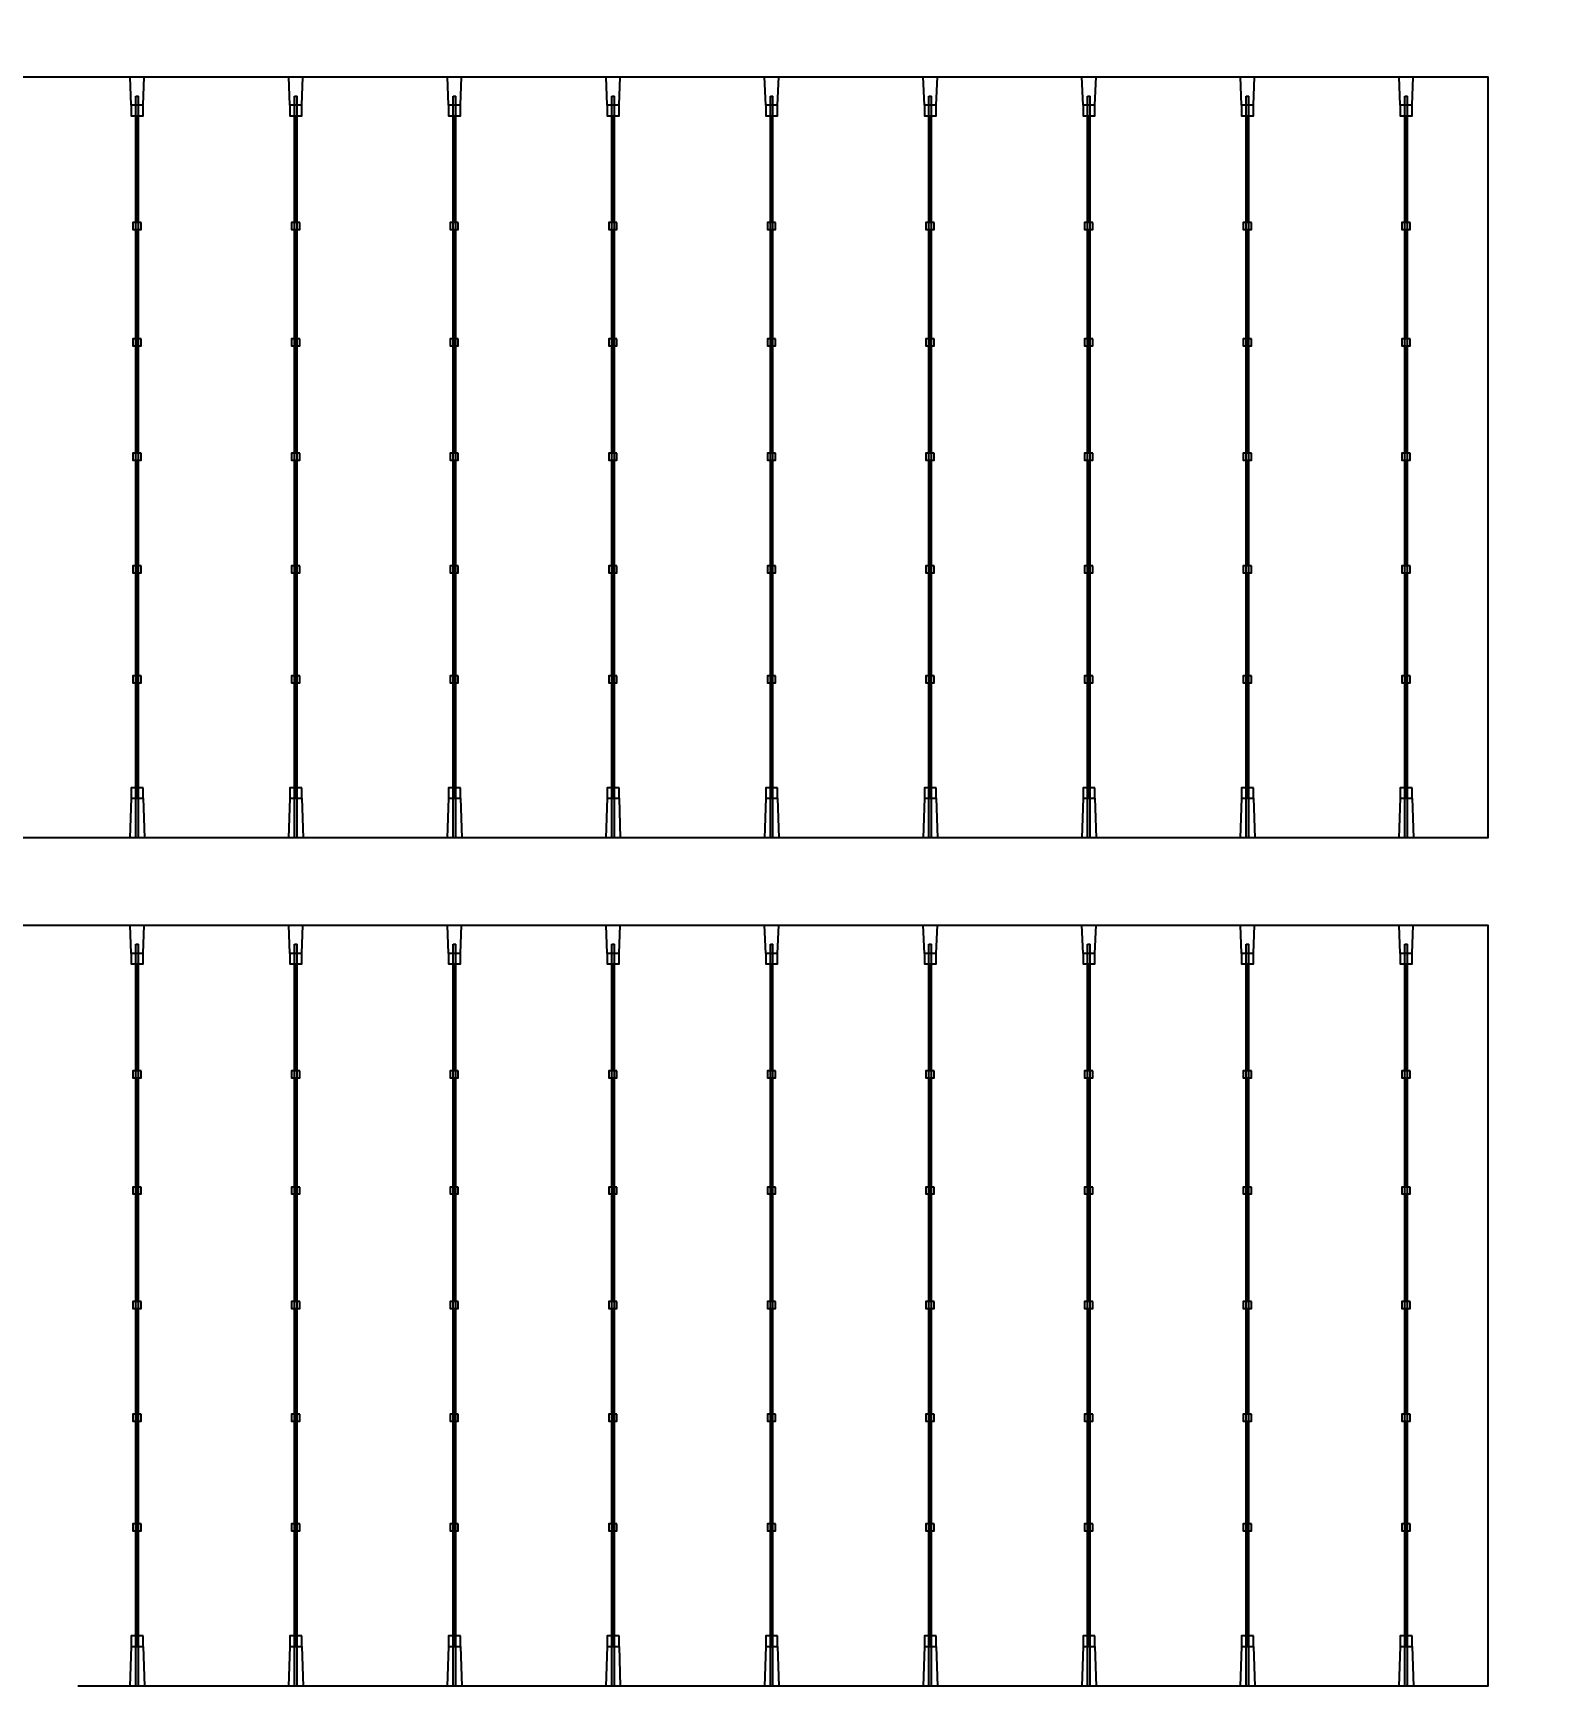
# Model space of a CAD drawing. Header units: millimetres. Extents: x 10297564 to 11610295, y -9287743 to -8409454.
# Drawn here: x 10426466 to 10428762, y -9090281 to -9087753 of the extents above; entities that cross this region are included whole.
import ezdxf

# ---------------------------------------------------------------- set-up
doc = ezdxf.new("R2010")
doc.units = ezdxf.units.MM
doc.header["$LTSCALE"] = 100
doc.layers.add('E1', color=1, linetype='Continuous')
doc.layers.add('Outline', color=5, linetype='Continuous', lineweight=25)
doc.styles.add('HL-S1', font='DotumChe.ttf')
doc.styles.add('MG', font='malgun.ttf')
doc.dimstyles.new('HL-100', dxfattribs={"dimscale": 100, "dimtxt": 3, "dimasz": 4, "dimexe": 2, "dimexo": 2, "dimgap": 1, "dimtad": 1, "dimdec": 0, "dimzin": 0, "dimlunit": 6, "dimtxsty": 'HL-S1', "dimblk": 'DOTSMALL', "dimcen": 4, "dimdle": 2, "dimclrd": 256, "dimclre": 256, "dimclrt": 4, "dimazin": 0, "dimtfac": 1, "dimtdec": 0, "dimtix": 1, "dimtmove": 2, "dimatfit": 3, "dimldrblk": 'DOTSMALL', "dimfxl": 1.5, "dimtolj": 1, "dimtzin": 0, "dimlwd": -1, "dimlwe": -1, "dimarcsym": 0})

# ---------------------------------------------------------------- blocks, each defined once
blk = doc.blocks.new('*D75')
at = {"layer": 'defpoints', "color": 0, "transparency": 16777216}
for p in [(10439230.2, -9073249.8), (10439230.2, -9073249.8), (10423426.7, -9107604.7)]:
    blk.add_point(p, dxfattribs=at)
at = {"layer": 'E1', "color": 1, "transparency": 16777216}
for p, q in [((10439593.6, -9073417), (10439593.6, -9073417)), ((10423593.8, -9107241.3), (10439063, -9073613.2)), ((10423790.1, -9107771.8), (10423790.1, -9107771.8))]:
    blk.add_line(p, q, dxfattribs=at)
for points in [[(10439002.4, -9073585.4), (10439123.6, -9073641.1), (10439230.2, -9073249.8)], [(10423533.3, -9107213.4), (10423654.4, -9107269.1), (10423426.7, -9107604.7)]]:
    blk.add_solid(points, dxfattribs=at)
at = {"layer": 'E1', "color": 7, "transparency": 16777216, "insert": (10430911.1, -9090235.3), "char_height": 500, "attachment_point": 5, "rotation": 65.2972, "style": 'MG'}
blk.add_mtext('\\A1;2711.1', dxfattribs=at)
blk = doc.blocks.new('_DotSmall')
at = {"color": 0, "linetype": 'ByBlock', "const_width": 0.5}
blk.add_lwpolyline([(-0.0625, 0, 1), (0.0625, 0, 1)], format="xyb", close=True, dxfattribs=at)

msp = doc.modelspace()

# ---------------------------------------------------------------- hatches: boundary and pattern name
at = {"true_color": 0x939598}
h = msp.add_hatch(color=252, dxfattribs=at)
h.dxf.hatch_style = 1
h.paths.add_polyline_path([(10426621.7, -9088976.6), (10426625.7, -9088976.6), (10426625.7, -9087848.2), (10426621.7, -9087848.2)])
h = msp.add_hatch(color=252, dxfattribs=at)
h.dxf.hatch_style = 1
h.paths.add_polyline_path([(10426863, -9088976.6), (10426867, -9088976.6), (10426867, -9087848.2), (10426863, -9087848.2)])
h = msp.add_hatch(color=252, dxfattribs=at)
h.dxf.hatch_style = 1
h.paths.add_polyline_path([(10427104.3, -9088976.6), (10427108.3, -9088976.6), (10427108.3, -9087848.2), (10427104.3, -9087848.2)])
h = msp.add_hatch(color=252, dxfattribs=at)
h.dxf.hatch_style = 1
h.paths.add_polyline_path([(10427345.6, -9088976.6), (10427349.6, -9088976.6), (10427349.6, -9087848.2), (10427345.6, -9087848.2)])
h = msp.add_hatch(color=252, dxfattribs=at)
h.dxf.hatch_style = 1
h.paths.add_polyline_path([(10427586.9, -9088976.6), (10427590.9, -9088976.6), (10427590.9, -9087848.2), (10427586.9, -9087848.2)])
h = msp.add_hatch(color=252, dxfattribs=at)
h.dxf.hatch_style = 1
h.paths.add_polyline_path([(10427828.2, -9088976.6), (10427832.2, -9088976.6), (10427832.2, -9087848.2), (10427828.2, -9087848.2)])
h = msp.add_hatch(color=252, dxfattribs=at)
h.dxf.hatch_style = 1
h.paths.add_polyline_path([(10428069.5, -9088976.6), (10428073.6, -9088976.6), (10428073.6, -9087848.2), (10428069.5, -9087848.2)])
h = msp.add_hatch(color=252, dxfattribs=at)
h.dxf.hatch_style = 1
h.paths.add_polyline_path([(10428310.8, -9088976.6), (10428314.9, -9088976.6), (10428314.9, -9087848.2), (10428310.8, -9087848.2)])
h = msp.add_hatch(color=252, dxfattribs=at)
h.dxf.hatch_style = 1
h.paths.add_polyline_path([(10428552.1, -9088976.6), (10428556.2, -9088976.6), (10428556.2, -9087848.2), (10428552.1, -9087848.2)])
h = msp.add_hatch(color=252, dxfattribs=at)
h.dxf.hatch_style = 1
h.paths.add_polyline_path([(10426621.7, -9090266.8), (10426625.7, -9090266.8), (10426625.7, -9089138.4), (10426621.7, -9089138.4)])
h = msp.add_hatch(color=252, dxfattribs=at)
h.dxf.hatch_style = 1
h.paths.add_polyline_path([(10426863, -9090266.8), (10426867, -9090266.8), (10426867, -9089138.4), (10426863, -9089138.4)])
h = msp.add_hatch(color=252, dxfattribs=at)
h.dxf.hatch_style = 1
h.paths.add_polyline_path([(10427104.3, -9090266.8), (10427108.3, -9090266.8), (10427108.3, -9089138.4), (10427104.3, -9089138.4)])
h = msp.add_hatch(color=252, dxfattribs=at)
h.dxf.hatch_style = 1
h.paths.add_polyline_path([(10427345.6, -9090266.8), (10427349.6, -9090266.8), (10427349.6, -9089138.4), (10427345.6, -9089138.4)])
h = msp.add_hatch(color=252, dxfattribs=at)
h.dxf.hatch_style = 1
h.paths.add_polyline_path([(10427586.9, -9090266.8), (10427590.9, -9090266.8), (10427590.9, -9089138.4), (10427586.9, -9089138.4)])
h = msp.add_hatch(color=252, dxfattribs=at)
h.dxf.hatch_style = 1
h.paths.add_polyline_path([(10427828.2, -9090266.8), (10427832.2, -9090266.8), (10427832.2, -9089138.4), (10427828.2, -9089138.4)])
h = msp.add_hatch(color=252, dxfattribs=at)
h.dxf.hatch_style = 1
h.paths.add_polyline_path([(10428069.5, -9090266.8), (10428073.6, -9090266.8), (10428073.6, -9089138.4), (10428069.5, -9089138.4)])
h = msp.add_hatch(color=252, dxfattribs=at)
h.dxf.hatch_style = 1
h.paths.add_polyline_path([(10428310.8, -9090266.8), (10428314.9, -9090266.8), (10428314.9, -9089138.4), (10428310.8, -9089138.4)])
h = msp.add_hatch(color=252, dxfattribs=at)
h.dxf.hatch_style = 1
h.paths.add_polyline_path([(10428552.1, -9090266.8), (10428556.2, -9090266.8), (10428556.2, -9089138.4), (10428552.1, -9089138.4)])

# ---------------------------------------------------------------- linework, layer by layer
for p, q in [((10426614.6, -9087862.2), (10426612.9, -9087818.9)), ((10426632.8, -9087862.2), (10426634.4, -9087818.9)), ((10426855.9, -9087862.2), (10426854.2, -9087818.9)), ((10426874.1, -9087862.2), (10426875.8, -9087818.9)), ((10427097.2, -9087862.2), (10427095.5, -9087818.9)), ((10427115.4, -9087862.2), (10427117.1, -9087818.9)), ((10427338.5, -9087862.2), (10427336.9, -9087818.9)), ((10427356.7, -9087862.2), (10427358.4, -9087818.9)), ((10427579.9, -9087862.2), (10427578.2, -9087818.9)), ((10427598, -9087862.2), (10427599.7, -9087818.9)), ((10427821.2, -9087862.2), (10427819.5, -9087818.9)), ((10427839.3, -9087862.2), (10427841, -9087818.9)), ((10428062.5, -9087862.2), (10428060.8, -9087818.9)), ((10428080.6, -9087862.2), (10428082.3, -9087818.9)), ((10428303.8, -9087862.2), (10428302.1, -9087818.9)), ((10428321.9, -9087862.2), (10428323.6, -9087818.9)), ((10428545.1, -9087862.2), (10428543.4, -9087818.9)), ((10428563.2, -9087862.2), (10428564.9, -9087818.9)), ((10426621.7, -9088976.6), (10426621.7, -9087848.2)), ((10426621.7, -9087848.2), (10426625.7, -9087848.2)), ((10426625.7, -9088976.6), (10426625.7, -9087848.2)), ((10426863, -9088976.6), (10426863, -9087848.2)), ((10426863, -9087848.2), (10426867, -9087848.2)), ((10426867, -9088976.6), (10426867, -9087848.2)), ((10427104.3, -9088976.6), (10427104.3, -9087848.2)), ((10427104.3, -9087848.2), (10427108.3, -9087848.2)), ((10427108.3, -9088976.6), (10427108.3, -9087848.2)), ((10427345.6, -9088976.6), (10427345.6, -9087848.2)), ((10427345.6, -9087848.2), (10427349.6, -9087848.2)), ((10427349.6, -9088976.6), (10427349.6, -9087848.2)), ((10427586.9, -9088976.6), (10427586.9, -9087848.2)), ((10427586.9, -9087848.2), (10427590.9, -9087848.2)), ((10427590.9, -9088976.6), (10427590.9, -9087848.2)), ((10427828.2, -9088976.6), (10427828.2, -9087848.2)), ((10427828.2, -9087848.2), (10427832.2, -9087848.2)), ((10427832.2, -9088976.6), (10427832.2, -9087848.2)), ((10428069.5, -9088976.6), (10428069.5, -9087848.2)), ((10428069.5, -9087848.2), (10428073.6, -9087848.2)), ((10428073.6, -9088976.6), (10428073.6, -9087848.2)), ((10428310.8, -9088976.6), (10428310.8, -9087848.2)), ((10428310.8, -9087848.2), (10428314.9, -9087848.2)), ((10428314.9, -9088976.6), (10428314.9, -9087848.2)), ((10428552.1, -9088976.6), (10428552.1, -9087848.2)), ((10428552.1, -9087848.2), (10428556.2, -9087848.2)), ((10428556.2, -9088976.6), (10428556.2, -9087848.2)), ((10426623.3, -9088040.7), (10426623.3, -9087878.2)), ((10426624.1, -9088040.7), (10426624.1, -9087878.2)), ((10426864.6, -9088040.7), (10426864.6, -9087878.2)), ((10426865.4, -9088040.7), (10426865.4, -9087878.2)), ((10427105.9, -9088040.7), (10427105.9, -9087878.2)), ((10427106.7, -9088040.7), (10427106.7, -9087878.2)), ((10427347.2, -9088040.7), (10427347.2, -9087878.2)), ((10427348, -9088040.7), (10427348, -9087878.2)), ((10427588.5, -9088040.7), (10427588.5, -9087878.2)), ((10427589.3, -9088040.7), (10427589.3, -9087878.2)), ((10427829.8, -9088040.7), (10427829.8, -9087878.2)), ((10427830.6, -9088040.7), (10427830.6, -9087878.2)), ((10428071.1, -9088040.7), (10428071.1, -9087878.2)), ((10428071.9, -9088040.7), (10428071.9, -9087878.2)), ((10428312.4, -9088040.7), (10428312.4, -9087878.2)), ((10428313.3, -9088040.7), (10428313.3, -9087878.2)), ((10428553.7, -9088040.7), (10428553.7, -9087878.2)), ((10428554.6, -9088040.7), (10428554.6, -9087878.2)), ((10426623.3, -9088391.6), (10426623.3, -9088051.2)), ((10426624.1, -9088391.6), (10426624.1, -9088051.2)), ((10426864.6, -9088391.6), (10426864.6, -9088051.2)), ((10426865.4, -9088391.6), (10426865.4, -9088051.2)), ((10427105.9, -9088391.6), (10427105.9, -9088051.2)), ((10427106.7, -9088391.6), (10427106.7, -9088051.2)), ((10427347.2, -9088391.6), (10427347.2, -9088051.2)), ((10427348, -9088391.6), (10427348, -9088051.2)), ((10427588.5, -9088391.6), (10427588.5, -9088051.2)), ((10427589.3, -9088391.6), (10427589.3, -9088051.2)), ((10427829.8, -9088391.6), (10427829.8, -9088051.2)), ((10427830.6, -9088391.6), (10427830.6, -9088051.2)), ((10428071.1, -9088391.6), (10428071.1, -9088051.2)), ((10428071.9, -9088391.6), (10428071.9, -9088051.2)), ((10428312.4, -9088391.6), (10428312.4, -9088051.2)), ((10428313.3, -9088391.6), (10428313.3, -9088051.2)), ((10428553.7, -9088217.6), (10428553.7, -9088051.2)), ((10428554.6, -9088217.6), (10428554.6, -9088051.2)), ((10428553.7, -9088391.6), (10428553.7, -9088228)), ((10428554.6, -9088391.6), (10428554.6, -9088228)), ((10426623.3, -9088915.7), (10426623.3, -9088402.1)), ((10426624.1, -9088915.7), (10426624.1, -9088402.1)), ((10426864.6, -9088915.7), (10426864.6, -9088402.1)), ((10426865.4, -9088915.7), (10426865.4, -9088402.1)), ((10427105.9, -9088915.7), (10427105.9, -9088402.1)), ((10427106.7, -9088915.7), (10427106.7, -9088402.1)), ((10427347.2, -9088915.7), (10427347.2, -9088402.1)), ((10427348, -9088915.7), (10427348, -9088402.1)), ((10427588.5, -9088915.7), (10427588.5, -9088402.1)), ((10427589.3, -9088915.7), (10427589.3, -9088402.1)), ((10427829.8, -9088915.7), (10427829.8, -9088402.1)), ((10427830.6, -9088915.7), (10427830.6, -9088402.1)), ((10428071.1, -9088915.7), (10428071.1, -9088402.1)), ((10428071.9, -9088915.7), (10428071.9, -9088402.1)), ((10428312.4, -9088562.9), (10428312.4, -9088402.1)), ((10428313.3, -9088562.9), (10428313.3, -9088402.1)), ((10428553.7, -9088562.9), (10428553.7, -9088402.1)), ((10428554.6, -9088562.9), (10428554.6, -9088402.1)), ((10428312.4, -9088915.7), (10428312.4, -9088573.4)), ((10428313.3, -9088915.7), (10428313.3, -9088573.4)), ((10428553.7, -9088915.7), (10428553.7, -9088573.4)), ((10428554.6, -9088915.7), (10428554.6, -9088573.4)), ((10426614.6, -9088916.4), (10426612.7, -9088976.6)), ((10426632.8, -9088916.4), (10426634.7, -9088976.6)), ((10426855.9, -9088916.4), (10426854, -9088976.6)), ((10426874.1, -9088916.4), (10426876, -9088976.6)), ((10427097.2, -9088916.4), (10427095.3, -9088976.6)), ((10427115.4, -9088916.4), (10427117.3, -9088976.6)), ((10427338.5, -9088916.4), (10427336.6, -9088976.6)), ((10427356.7, -9088916.4), (10427358.6, -9088976.6)), ((10427579.9, -9088916.4), (10427577.9, -9088976.6)), ((10427598, -9088916.4), (10427599.9, -9088976.6)), ((10427821.2, -9088916.4), (10427819.2, -9088976.6)), ((10427839.3, -9088916.4), (10427841.3, -9088976.6)), ((10428062.5, -9088916.4), (10428060.5, -9088976.6)), ((10428080.6, -9088916.4), (10428082.6, -9088976.6)), ((10428303.8, -9088916.4), (10428301.8, -9088976.6)), ((10428321.9, -9088916.4), (10428323.9, -9088976.6)), ((10428545.1, -9088916.4), (10428543.1, -9088976.6)), ((10428563.2, -9088916.4), (10428565.2, -9088976.6)), ((10426614.6, -9089152.4), (10426612.9, -9089109.1)), ((10426632.8, -9089152.4), (10426634.4, -9089109.1)), ((10426855.9, -9089152.4), (10426854.2, -9089109.1)), ((10426874.1, -9089152.4), (10426875.8, -9089109.1)), ((10427097.2, -9089152.4), (10427095.5, -9089109.1)), ((10427115.4, -9089152.4), (10427117.1, -9089109.1)), ((10427338.5, -9089152.4), (10427336.9, -9089109.1)), ((10427356.7, -9089152.4), (10427358.4, -9089109.1)), ((10427579.9, -9089152.4), (10427578.2, -9089109.1)), ((10427598, -9089152.4), (10427599.7, -9089109.1)), ((10427821.2, -9089152.4), (10427819.5, -9089109.1)), ((10427839.3, -9089152.4), (10427841, -9089109.1)), ((10428062.5, -9089152.4), (10428060.8, -9089109.1)), ((10428080.6, -9089152.4), (10428082.3, -9089109.1)), ((10428303.8, -9089152.4), (10428302.1, -9089109.1)), ((10428321.9, -9089152.4), (10428323.6, -9089109.1)), ((10428545.1, -9089152.4), (10428543.4, -9089109.1)), ((10428563.2, -9089152.4), (10428564.9, -9089109.1)), ((10426621.7, -9090266.8), (10426621.7, -9089138.4)), ((10426621.7, -9089138.4), (10426625.7, -9089138.4)), ((10426625.7, -9090266.8), (10426625.7, -9089138.4)), ((10426863, -9090266.8), (10426863, -9089138.4)), ((10426863, -9089138.4), (10426867, -9089138.4)), ((10426867, -9090266.8), (10426867, -9089138.4)), ((10427104.3, -9090266.8), (10427104.3, -9089138.4)), ((10427104.3, -9089138.4), (10427108.3, -9089138.4)), ((10427108.3, -9090266.8), (10427108.3, -9089138.4)), ((10427345.6, -9090266.8), (10427345.6, -9089138.4)), ((10427345.6, -9089138.4), (10427349.6, -9089138.4)), ((10427349.6, -9090266.8), (10427349.6, -9089138.4)), ((10427586.9, -9090266.8), (10427586.9, -9089138.4)), ((10427586.9, -9089138.4), (10427590.9, -9089138.4)), ((10427590.9, -9090266.8), (10427590.9, -9089138.4)), ((10427828.2, -9090266.8), (10427828.2, -9089138.4)), ((10427828.2, -9089138.4), (10427832.2, -9089138.4)), ((10427832.2, -9090266.8), (10427832.2, -9089138.4)), ((10428069.5, -9090266.8), (10428069.5, -9089138.4)), ((10428069.5, -9089138.4), (10428073.6, -9089138.4)), ((10428073.6, -9090266.8), (10428073.6, -9089138.4)), ((10428310.8, -9090266.8), (10428310.8, -9089138.4)), ((10428310.8, -9089138.4), (10428314.9, -9089138.4)), ((10428314.9, -9090266.8), (10428314.9, -9089138.4)), ((10428552.1, -9090266.8), (10428552.1, -9089138.4)), ((10428552.1, -9089138.4), (10428556.2, -9089138.4)), ((10428556.2, -9090266.8), (10428556.2, -9089138.4)), ((10426623.3, -9089330.9), (10426623.3, -9089168.4)), ((10426624.1, -9089330.9), (10426624.1, -9089168.4)), ((10426864.6, -9089330.9), (10426864.6, -9089168.4)), ((10426865.4, -9089330.9), (10426865.4, -9089168.4)), ((10427105.9, -9089330.9), (10427105.9, -9089168.4)), ((10427106.7, -9089330.9), (10427106.7, -9089168.4)), ((10427347.2, -9089330.9), (10427347.2, -9089168.4)), ((10427348, -9089330.9), (10427348, -9089168.4)), ((10427588.5, -9089330.9), (10427588.5, -9089168.4)), ((10427589.3, -9089330.9), (10427589.3, -9089168.4)), ((10427829.8, -9089330.9), (10427829.8, -9089168.4)), ((10427830.6, -9089330.9), (10427830.6, -9089168.4)), ((10428071.1, -9089330.9), (10428071.1, -9089168.4)), ((10428071.9, -9089330.9), (10428071.9, -9089168.4)), ((10428312.4, -9089330.9), (10428312.4, -9089168.4)), ((10428313.3, -9089330.9), (10428313.3, -9089168.4)), ((10428553.7, -9089330.9), (10428553.7, -9089168.4)), ((10428554.6, -9089330.9), (10428554.6, -9089168.4)), ((10426623.3, -9089681.9), (10426623.3, -9089341.4)), ((10426624.1, -9089681.9), (10426624.1, -9089341.4)), ((10426864.6, -9089681.9), (10426864.6, -9089341.4)), ((10426865.4, -9089681.9), (10426865.4, -9089341.4)), ((10427105.9, -9089681.9), (10427105.9, -9089341.4)), ((10427106.7, -9089681.9), (10427106.7, -9089341.4)), ((10427347.2, -9089681.9), (10427347.2, -9089341.4)), ((10427348, -9089681.9), (10427348, -9089341.4)), ((10427588.5, -9089681.9), (10427588.5, -9089341.4)), ((10427589.3, -9089681.9), (10427589.3, -9089341.4)), ((10427829.8, -9089681.9), (10427829.8, -9089341.4)), ((10427830.6, -9089681.9), (10427830.6, -9089341.4)), ((10428071.1, -9089681.9), (10428071.1, -9089341.4)), ((10428071.9, -9089681.9), (10428071.9, -9089341.4)), ((10428312.4, -9089681.9), (10428312.4, -9089341.4)), ((10428313.3, -9089681.9), (10428313.3, -9089341.4)), ((10428553.7, -9089507.8), (10428553.7, -9089341.4)), ((10428554.6, -9089507.8), (10428554.6, -9089341.4)), ((10428553.7, -9089681.9), (10428553.7, -9089518.2)), ((10428554.6, -9089681.9), (10428554.6, -9089518.2)), ((10426623.3, -9090205.9), (10426623.3, -9089692.3)), ((10426624.1, -9090205.9), (10426624.1, -9089692.3)), ((10426864.6, -9090205.9), (10426864.6, -9089692.3)), ((10426865.4, -9090205.9), (10426865.4, -9089692.3)), ((10427105.9, -9090205.9), (10427105.9, -9089692.3)), ((10427106.7, -9090205.9), (10427106.7, -9089692.3)), ((10427347.2, -9090205.9), (10427347.2, -9089692.3)), ((10427348, -9090205.9), (10427348, -9089692.3)), ((10427588.5, -9090205.9), (10427588.5, -9089692.3)), ((10427589.3, -9090205.9), (10427589.3, -9089692.3)), ((10427829.8, -9090205.9), (10427829.8, -9089692.3)), ((10427830.6, -9090205.9), (10427830.6, -9089692.3)), ((10428071.1, -9090205.9), (10428071.1, -9089692.3)), ((10428071.9, -9090205.9), (10428071.9, -9089692.3)), ((10428312.4, -9089853.1), (10428312.4, -9089692.3)), ((10428313.3, -9089853.1), (10428313.3, -9089692.3)), ((10428553.7, -9089853.1), (10428553.7, -9089692.3)), ((10428554.6, -9089853.1), (10428554.6, -9089692.3)), ((10428312.4, -9090205.9), (10428312.4, -9089863.6)), ((10428313.3, -9090205.9), (10428313.3, -9089863.6)), ((10428553.7, -9090205.9), (10428553.7, -9089863.6)), ((10428554.6, -9090205.9), (10428554.6, -9089863.6)), ((10426614.6, -9090206.6), (10426612.7, -9090266.8)), ((10426632.8, -9090206.6), (10426634.7, -9090266.8)), ((10426855.9, -9090206.6), (10426854, -9090266.8)), ((10426874.1, -9090206.6), (10426876, -9090266.8)), ((10427097.2, -9090206.6), (10427095.3, -9090266.8)), ((10427115.4, -9090206.6), (10427117.3, -9090266.8)), ((10427338.5, -9090206.6), (10427336.6, -9090266.8)), ((10427356.7, -9090206.6), (10427358.6, -9090266.8)), ((10427579.9, -9090206.6), (10427577.9, -9090266.8)), ((10427598, -9090206.6), (10427599.9, -9090266.8)), ((10427821.2, -9090206.6), (10427819.2, -9090266.8)), ((10427839.3, -9090206.6), (10427841.3, -9090266.8)), ((10428062.5, -9090206.6), (10428060.5, -9090266.8)), ((10428080.6, -9090206.6), (10428082.6, -9090266.8)), ((10428303.8, -9090206.6), (10428301.8, -9090266.8)), ((10428321.9, -9090206.6), (10428323.9, -9090266.8)), ((10428545.1, -9090206.6), (10428543.1, -9090266.8)), ((10428563.2, -9090206.6), (10428565.2, -9090266.8))]:
    msp.add_line(p, q)
at = {"color": 4}
for points in [[(10426632.8, -9087862.2), (10426614.6, -9087862.2), (10426614.6, -9087878.2), (10426632.8, -9087878.2)], [(10426874.1, -9087862.2), (10426855.9, -9087862.2), (10426855.9, -9087878.2), (10426874.1, -9087878.2)], [(10427115.4, -9087862.2), (10427097.2, -9087862.2), (10427097.2, -9087878.2), (10427115.4, -9087878.2)], [(10427356.7, -9087862.2), (10427338.5, -9087862.2), (10427338.5, -9087878.2), (10427356.7, -9087878.2)], [(10427598, -9087862.2), (10427579.9, -9087862.2), (10427579.9, -9087878.2), (10427598, -9087878.2)], [(10427839.3, -9087862.2), (10427821.2, -9087862.2), (10427821.2, -9087878.2), (10427839.3, -9087878.2)], [(10428080.6, -9087862.2), (10428062.5, -9087862.2), (10428062.5, -9087878.2), (10428080.6, -9087878.2)], [(10428321.9, -9087862.2), (10428303.8, -9087862.2), (10428303.8, -9087878.2), (10428321.9, -9087878.2)], [(10428563.2, -9087862.2), (10428545.1, -9087862.2), (10428545.1, -9087878.2), (10428563.2, -9087878.2)], [(10426629.6, -9088040.7), (10426617.1, -9088040.7), (10426617.1, -9088051.2), (10426629.6, -9088051.2)], [(10426870.9, -9088040.7), (10426858.4, -9088040.7), (10426858.4, -9088051.2), (10426870.9, -9088051.2)], [(10427112.2, -9088040.7), (10427099.7, -9088040.7), (10427099.7, -9088051.2), (10427112.2, -9088051.2)], [(10427353.5, -9088040.7), (10427341, -9088040.7), (10427341, -9088051.2), (10427353.5, -9088051.2)], [(10427594.8, -9088040.7), (10427582.3, -9088040.7), (10427582.3, -9088051.2), (10427594.8, -9088051.2)], [(10427836.2, -9088040.7), (10427823.6, -9088040.7), (10427823.6, -9088051.2), (10427836.2, -9088051.2)], [(10428077.5, -9088040.7), (10428064.9, -9088040.7), (10428064.9, -9088051.2), (10428077.5, -9088051.2)], [(10428318.8, -9088040.7), (10428306.2, -9088040.7), (10428306.2, -9088051.2), (10428318.8, -9088051.2)], [(10428560.1, -9088040.7), (10428547.5, -9088040.7), (10428547.5, -9088051.2), (10428560.1, -9088051.2)], [(10426629.6, -9088217.6), (10426617.1, -9088217.6), (10426617.1, -9088228), (10426629.6, -9088228)], [(10426870.9, -9088217.6), (10426858.4, -9088217.6), (10426858.4, -9088228), (10426870.9, -9088228)], [(10427112.2, -9088217.6), (10427099.7, -9088217.6), (10427099.7, -9088228), (10427112.2, -9088228)], [(10427353.5, -9088217.6), (10427341, -9088217.6), (10427341, -9088228), (10427353.5, -9088228)], [(10427594.8, -9088217.6), (10427582.3, -9088217.6), (10427582.3, -9088228), (10427594.8, -9088228)], [(10427836.2, -9088217.6), (10427823.6, -9088217.6), (10427823.6, -9088228), (10427836.2, -9088228)], [(10428077.5, -9088217.6), (10428064.9, -9088217.6), (10428064.9, -9088228), (10428077.5, -9088228)], [(10428318.8, -9088217.6), (10428306.2, -9088217.6), (10428306.2, -9088228), (10428318.8, -9088228)], [(10428560.1, -9088217.6), (10428547.5, -9088217.6), (10428547.5, -9088228), (10428560.1, -9088228)], [(10426629.6, -9088391.6), (10426617.1, -9088391.6), (10426617.1, -9088402.1), (10426629.6, -9088402.1)], [(10426870.9, -9088391.6), (10426858.4, -9088391.6), (10426858.4, -9088402.1), (10426870.9, -9088402.1)], [(10427112.2, -9088391.6), (10427099.7, -9088391.6), (10427099.7, -9088402.1), (10427112.2, -9088402.1)], [(10427353.5, -9088391.6), (10427341, -9088391.6), (10427341, -9088402.1), (10427353.5, -9088402.1)], [(10427594.8, -9088391.6), (10427582.3, -9088391.6), (10427582.3, -9088402.1), (10427594.8, -9088402.1)], [(10427836.2, -9088391.6), (10427823.6, -9088391.6), (10427823.6, -9088402.1), (10427836.2, -9088402.1)], [(10428077.5, -9088391.6), (10428064.9, -9088391.6), (10428064.9, -9088402.1), (10428077.5, -9088402.1)], [(10428318.8, -9088391.6), (10428306.2, -9088391.6), (10428306.2, -9088402.1), (10428318.8, -9088402.1)], [(10428560.1, -9088391.6), (10428547.5, -9088391.6), (10428547.5, -9088402.1), (10428560.1, -9088402.1)], [(10426629.6, -9088562.9), (10426617.1, -9088562.9), (10426617.1, -9088573.4), (10426629.6, -9088573.4)], [(10426870.9, -9088562.9), (10426858.4, -9088562.9), (10426858.4, -9088573.4), (10426870.9, -9088573.4)], [(10427112.2, -9088562.9), (10427099.7, -9088562.9), (10427099.7, -9088573.4), (10427112.2, -9088573.4)], [(10427353.5, -9088562.9), (10427341, -9088562.9), (10427341, -9088573.4), (10427353.5, -9088573.4)], [(10427594.8, -9088562.9), (10427582.3, -9088562.9), (10427582.3, -9088573.4), (10427594.8, -9088573.4)], [(10427836.2, -9088562.9), (10427823.6, -9088562.9), (10427823.6, -9088573.4), (10427836.2, -9088573.4)], [(10428077.5, -9088562.9), (10428064.9, -9088562.9), (10428064.9, -9088573.4), (10428077.5, -9088573.4)], [(10428318.8, -9088562.9), (10428306.2, -9088562.9), (10428306.2, -9088573.4), (10428318.8, -9088573.4)], [(10428560.1, -9088562.9), (10428547.5, -9088562.9), (10428547.5, -9088573.4), (10428560.1, -9088573.4)], [(10426629.6, -9088730), (10426617.1, -9088730), (10426617.1, -9088740.5), (10426629.6, -9088740.5)], [(10426870.9, -9088730), (10426858.4, -9088730), (10426858.4, -9088740.5), (10426870.9, -9088740.5)], [(10427112.2, -9088730), (10427099.7, -9088730), (10427099.7, -9088740.5), (10427112.2, -9088740.5)], [(10427353.5, -9088730), (10427341, -9088730), (10427341, -9088740.5), (10427353.5, -9088740.5)], [(10427594.8, -9088730), (10427582.3, -9088730), (10427582.3, -9088740.5), (10427594.8, -9088740.5)], [(10427836.2, -9088730), (10427823.6, -9088730), (10427823.6, -9088740.5), (10427836.2, -9088740.5)], [(10428077.5, -9088730), (10428064.9, -9088730), (10428064.9, -9088740.5), (10428077.5, -9088740.5)], [(10428318.8, -9088730), (10428306.2, -9088730), (10428306.2, -9088740.5), (10428318.8, -9088740.5)], [(10428560.1, -9088730), (10428547.5, -9088730), (10428547.5, -9088740.5), (10428560.1, -9088740.5)], [(10426632.8, -9088900.3), (10426614.6, -9088900.3), (10426614.6, -9088916.4), (10426632.8, -9088916.4)], [(10426874.1, -9088900.3), (10426855.9, -9088900.3), (10426855.9, -9088916.4), (10426874.1, -9088916.4)], [(10427115.4, -9088900.3), (10427097.2, -9088900.3), (10427097.2, -9088916.4), (10427115.4, -9088916.4)], [(10427356.7, -9088900.3), (10427338.5, -9088900.3), (10427338.5, -9088916.4), (10427356.7, -9088916.4)], [(10427598, -9088900.3), (10427579.9, -9088900.3), (10427579.9, -9088916.4), (10427598, -9088916.4)], [(10427839.3, -9088900.3), (10427821.2, -9088900.3), (10427821.2, -9088916.4), (10427839.3, -9088916.4)], [(10428080.6, -9088900.3), (10428062.5, -9088900.3), (10428062.5, -9088916.4), (10428080.6, -9088916.4)], [(10428321.9, -9088900.3), (10428303.8, -9088900.3), (10428303.8, -9088916.4), (10428321.9, -9088916.4)], [(10428563.2, -9088900.3), (10428545.1, -9088900.3), (10428545.1, -9088916.4), (10428563.2, -9088916.4)], [(10426632.8, -9089152.4), (10426614.6, -9089152.4), (10426614.6, -9089168.4), (10426632.8, -9089168.4)], [(10426874.1, -9089152.4), (10426855.9, -9089152.4), (10426855.9, -9089168.4), (10426874.1, -9089168.4)], [(10427115.4, -9089152.4), (10427097.2, -9089152.4), (10427097.2, -9089168.4), (10427115.4, -9089168.4)], [(10427356.7, -9089152.4), (10427338.5, -9089152.4), (10427338.5, -9089168.4), (10427356.7, -9089168.4)], [(10427598, -9089152.4), (10427579.9, -9089152.4), (10427579.9, -9089168.4), (10427598, -9089168.4)], [(10427839.3, -9089152.4), (10427821.2, -9089152.4), (10427821.2, -9089168.4), (10427839.3, -9089168.4)], [(10428080.6, -9089152.4), (10428062.5, -9089152.4), (10428062.5, -9089168.4), (10428080.6, -9089168.4)], [(10428321.9, -9089152.4), (10428303.8, -9089152.4), (10428303.8, -9089168.4), (10428321.9, -9089168.4)], [(10428563.2, -9089152.4), (10428545.1, -9089152.4), (10428545.1, -9089168.4), (10428563.2, -9089168.4)], [(10426629.6, -9089330.9), (10426617.1, -9089330.9), (10426617.1, -9089341.4), (10426629.6, -9089341.4)], [(10426870.9, -9089330.9), (10426858.4, -9089330.9), (10426858.4, -9089341.4), (10426870.9, -9089341.4)], [(10427112.2, -9089330.9), (10427099.7, -9089330.9), (10427099.7, -9089341.4), (10427112.2, -9089341.4)], [(10427353.5, -9089330.9), (10427341, -9089330.9), (10427341, -9089341.4), (10427353.5, -9089341.4)], [(10427594.8, -9089330.9), (10427582.3, -9089330.9), (10427582.3, -9089341.4), (10427594.8, -9089341.4)], [(10427836.2, -9089330.9), (10427823.6, -9089330.9), (10427823.6, -9089341.4), (10427836.2, -9089341.4)], [(10428077.5, -9089330.9), (10428064.9, -9089330.9), (10428064.9, -9089341.4), (10428077.5, -9089341.4)], [(10428318.8, -9089330.9), (10428306.2, -9089330.9), (10428306.2, -9089341.4), (10428318.8, -9089341.4)], [(10428560.1, -9089330.9), (10428547.5, -9089330.9), (10428547.5, -9089341.4), (10428560.1, -9089341.4)], [(10426629.6, -9089507.8), (10426617.1, -9089507.8), (10426617.1, -9089518.2), (10426629.6, -9089518.2)], [(10426870.9, -9089507.8), (10426858.4, -9089507.8), (10426858.4, -9089518.2), (10426870.9, -9089518.2)], [(10427112.2, -9089507.8), (10427099.7, -9089507.8), (10427099.7, -9089518.2), (10427112.2, -9089518.2)], [(10427353.5, -9089507.8), (10427341, -9089507.8), (10427341, -9089518.2), (10427353.5, -9089518.2)], [(10427594.8, -9089507.8), (10427582.3, -9089507.8), (10427582.3, -9089518.2), (10427594.8, -9089518.2)], [(10427836.2, -9089507.8), (10427823.6, -9089507.8), (10427823.6, -9089518.2), (10427836.2, -9089518.2)], [(10428077.5, -9089507.8), (10428064.9, -9089507.8), (10428064.9, -9089518.2), (10428077.5, -9089518.2)], [(10428318.8, -9089507.8), (10428306.2, -9089507.8), (10428306.2, -9089518.2), (10428318.8, -9089518.2)], [(10428560.1, -9089507.8), (10428547.5, -9089507.8), (10428547.5, -9089518.2), (10428560.1, -9089518.2)], [(10426629.6, -9089681.9), (10426617.1, -9089681.9), (10426617.1, -9089692.3), (10426629.6, -9089692.3)], [(10426870.9, -9089681.9), (10426858.4, -9089681.9), (10426858.4, -9089692.3), (10426870.9, -9089692.3)], [(10427112.2, -9089681.9), (10427099.7, -9089681.9), (10427099.7, -9089692.3), (10427112.2, -9089692.3)], [(10427353.5, -9089681.9), (10427341, -9089681.9), (10427341, -9089692.3), (10427353.5, -9089692.3)], [(10427594.8, -9089681.9), (10427582.3, -9089681.9), (10427582.3, -9089692.3), (10427594.8, -9089692.3)], [(10427836.2, -9089681.9), (10427823.6, -9089681.9), (10427823.6, -9089692.3), (10427836.2, -9089692.3)], [(10428077.5, -9089681.9), (10428064.9, -9089681.9), (10428064.9, -9089692.3), (10428077.5, -9089692.3)], [(10428318.8, -9089681.9), (10428306.2, -9089681.9), (10428306.2, -9089692.3), (10428318.8, -9089692.3)], [(10428560.1, -9089681.9), (10428547.5, -9089681.9), (10428547.5, -9089692.3), (10428560.1, -9089692.3)], [(10426629.6, -9089853.1), (10426617.1, -9089853.1), (10426617.1, -9089863.6), (10426629.6, -9089863.6)], [(10426870.9, -9089853.1), (10426858.4, -9089853.1), (10426858.4, -9089863.6), (10426870.9, -9089863.6)], [(10427112.2, -9089853.1), (10427099.7, -9089853.1), (10427099.7, -9089863.6), (10427112.2, -9089863.6)], [(10427353.5, -9089853.1), (10427341, -9089853.1), (10427341, -9089863.6), (10427353.5, -9089863.6)], [(10427594.8, -9089853.1), (10427582.3, -9089853.1), (10427582.3, -9089863.6), (10427594.8, -9089863.6)], [(10427836.2, -9089853.1), (10427823.6, -9089853.1), (10427823.6, -9089863.6), (10427836.2, -9089863.6)], [(10428077.5, -9089853.1), (10428064.9, -9089853.1), (10428064.9, -9089863.6), (10428077.5, -9089863.6)], [(10428318.8, -9089853.1), (10428306.2, -9089853.1), (10428306.2, -9089863.6), (10428318.8, -9089863.6)], [(10428560.1, -9089853.1), (10428547.5, -9089853.1), (10428547.5, -9089863.6), (10428560.1, -9089863.6)], [(10426629.6, -9090020.2), (10426617.1, -9090020.2), (10426617.1, -9090030.7), (10426629.6, -9090030.7)], [(10426870.9, -9090020.2), (10426858.4, -9090020.2), (10426858.4, -9090030.7), (10426870.9, -9090030.7)], [(10427112.2, -9090020.2), (10427099.7, -9090020.2), (10427099.7, -9090030.7), (10427112.2, -9090030.7)], [(10427353.5, -9090020.2), (10427341, -9090020.2), (10427341, -9090030.7), (10427353.5, -9090030.7)], [(10427594.8, -9090020.2), (10427582.3, -9090020.2), (10427582.3, -9090030.7), (10427594.8, -9090030.7)], [(10427836.2, -9090020.2), (10427823.6, -9090020.2), (10427823.6, -9090030.7), (10427836.2, -9090030.7)], [(10428077.5, -9090020.2), (10428064.9, -9090020.2), (10428064.9, -9090030.7), (10428077.5, -9090030.7)], [(10428318.8, -9090020.2), (10428306.2, -9090020.2), (10428306.2, -9090030.7), (10428318.8, -9090030.7)], [(10428560.1, -9090020.2), (10428547.5, -9090020.2), (10428547.5, -9090030.7), (10428560.1, -9090030.7)], [(10426632.8, -9090190.6), (10426614.6, -9090190.6), (10426614.6, -9090206.6), (10426632.8, -9090206.6)], [(10426874.1, -9090190.6), (10426855.9, -9090190.6), (10426855.9, -9090206.6), (10426874.1, -9090206.6)], [(10427115.4, -9090190.6), (10427097.2, -9090190.6), (10427097.2, -9090206.6), (10427115.4, -9090206.6)], [(10427356.7, -9090190.6), (10427338.5, -9090190.6), (10427338.5, -9090206.6), (10427356.7, -9090206.6)], [(10427598, -9090190.6), (10427579.9, -9090190.6), (10427579.9, -9090206.6), (10427598, -9090206.6)], [(10427839.3, -9090190.6), (10427821.2, -9090190.6), (10427821.2, -9090206.6), (10427839.3, -9090206.6)], [(10428080.6, -9090190.6), (10428062.5, -9090190.6), (10428062.5, -9090206.6), (10428080.6, -9090206.6)], [(10428321.9, -9090190.6), (10428303.8, -9090190.6), (10428303.8, -9090206.6), (10428321.9, -9090206.6)], [(10428563.2, -9090190.6), (10428545.1, -9090190.6), (10428545.1, -9090206.6), (10428563.2, -9090206.6)]]:
    msp.add_lwpolyline(points, close=True, dxfattribs=at)
at = {"layer": 'Outline'}
msp.add_lwpolyline([(10426279.1, -9088976.6), (10426279.1, -9087818.9), (10428678.2, -9087818.9), (10428678.2, -9088976.6)], close=True, dxfattribs=at)
msp.add_lwpolyline([(10426279.1, -9090249.4), (10426279.1, -9089109.1), (10428678.2, -9089109.1), (10428678.2, -9090266.8), (10426533.4, -9090266.8)], dxfattribs=at)

# ---------------------------------------------------------------- dimensions: what is measured, and where the dimension line sits
at = {"layer": 'E1'}
dim = msp.add_aligned_dim(p1=(10423426.7, -9107604.7), p2=(10439230.2, -9073249.8), distance=0, text='2711.1', dimstyle='HL-100', override={"dimscale": 200, "dimtxt": 2.5, "dimasz": 2, "dimtxsty": 'MG', "dimsah": 1, "dimclrd": 1, "dimclre": 1, "dimclrt": 7}, dxfattribs=at)
dim.commit()
dim.dimension.update_dxf_attribs({"geometry": '*D75', "text_midpoint": (10430911.1, -9090235.3)})

doc.saveas('drawing.dxf')
